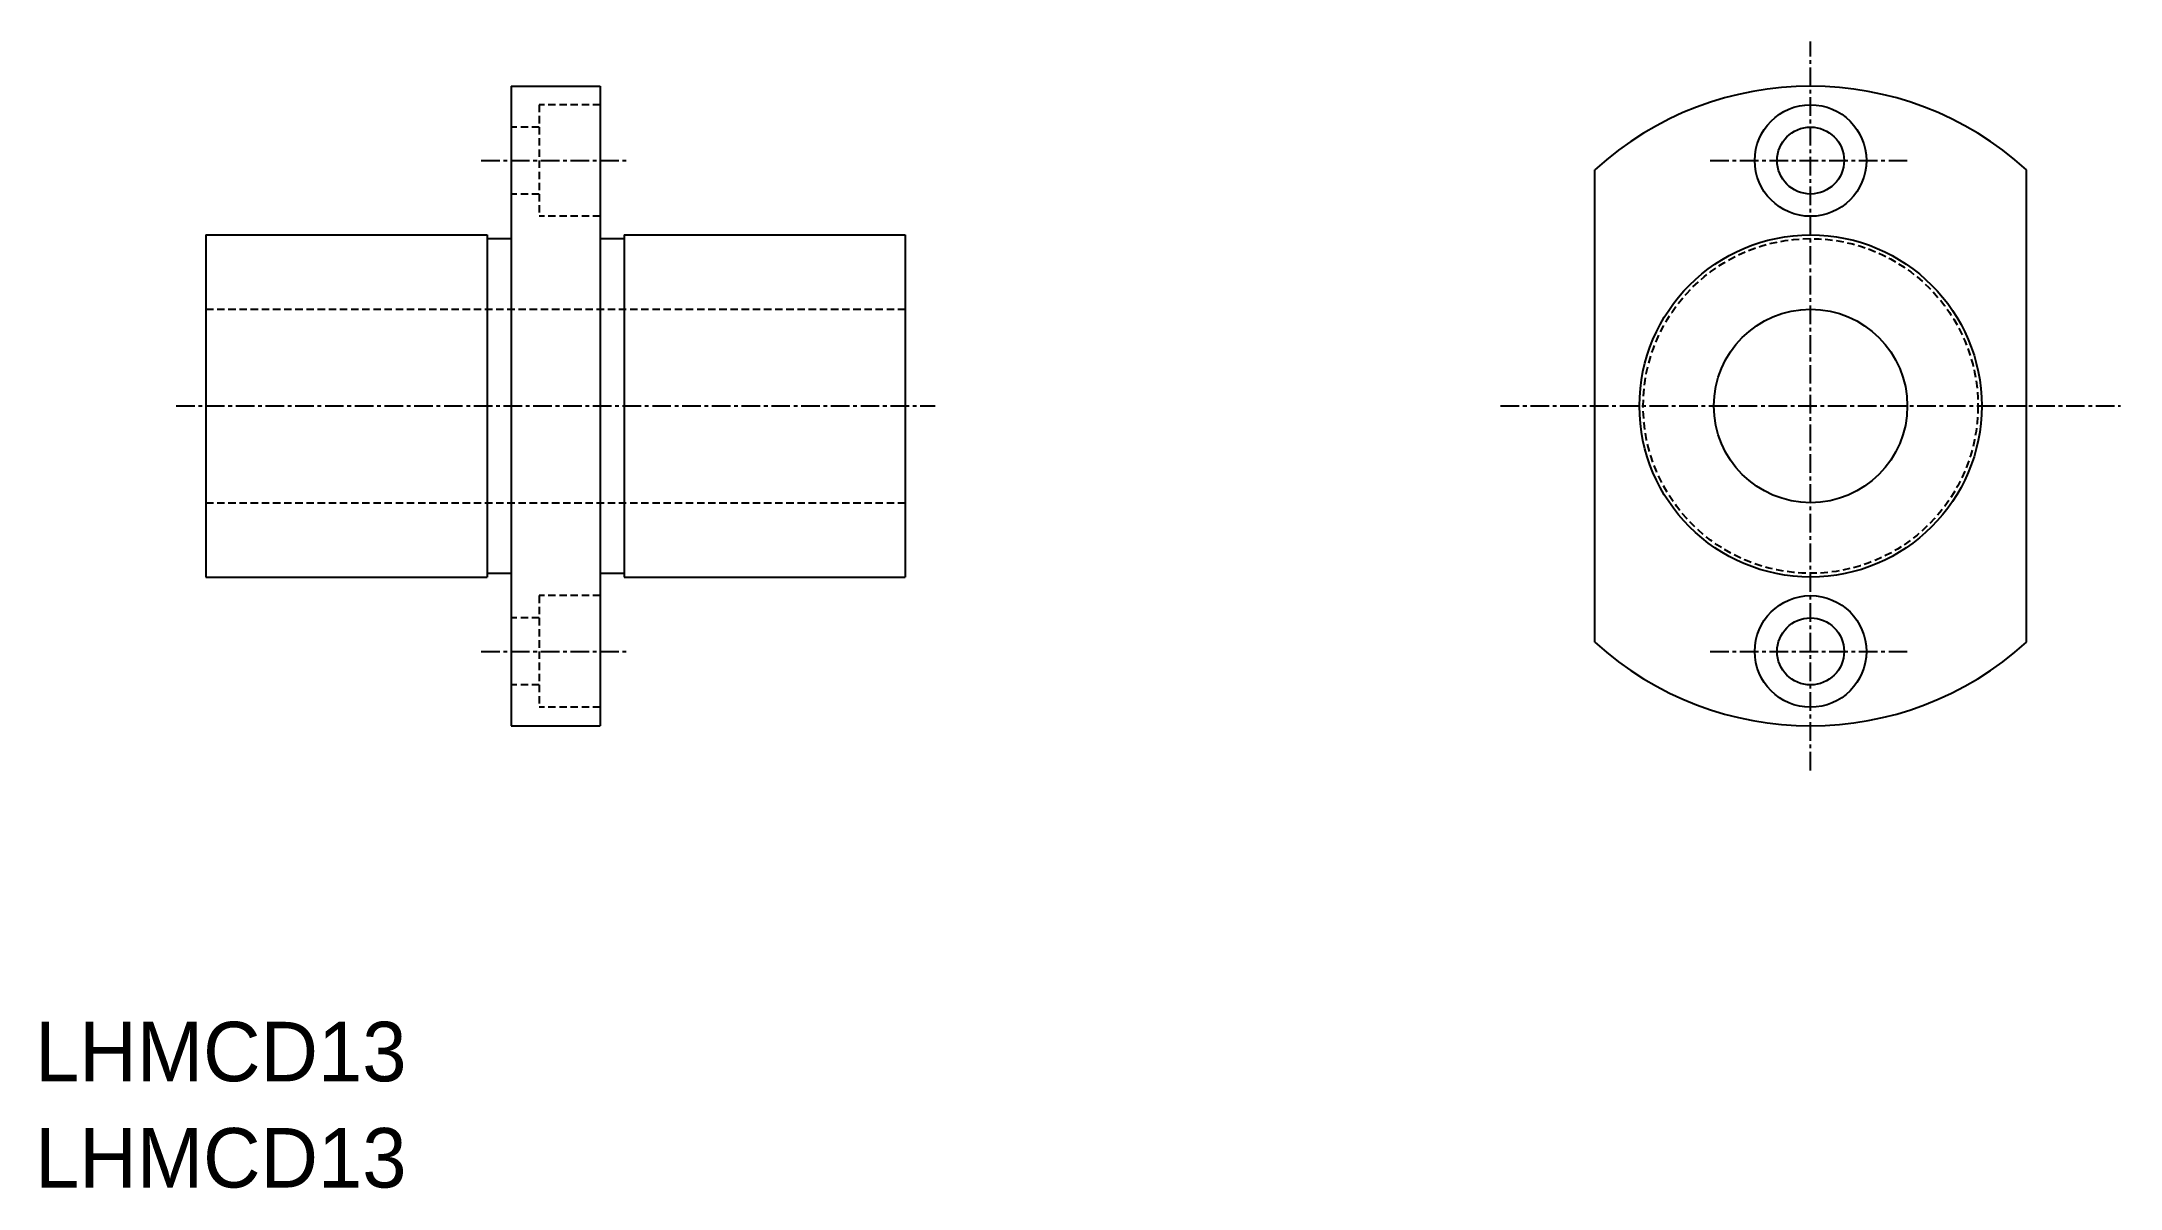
# Model space of a CAD drawing. Extents: x 213 to 352, y 131 to 208.
import ezdxf

# ---------------------------------------------------------------- set-up
doc = ezdxf.new("R2010")
doc.units = 0
doc.linetypes.add('CENTER', pattern=[2, 1.25, -0.25, 0.25, -0.25])
doc.linetypes.add('DASHED', pattern=[0.75, 0.5, -0.25])
doc.layers.get('0').update_dxf_attribs({"linetype": 'CONTINUOUS'})
doc.layers.add('CENTER', color=1, linetype='CENTER')

msp = doc.modelspace()

# ---------------------------------------------------------------- linework, layer by layer
at = {"color": 7, "linetype": 'CONTINUOUS'}
for p, q in [((244.31, 205.41), (250.31, 205.41)), ((244.31, 205.41), (244.31, 162.41)), ((250.31, 205.41), (250.31, 162.41)), ((317.15, 168.03), (317.15, 199.78)), ((346.15, 168.03), (346.15, 199.78)), ((223.81, 195.41), (242.71, 195.41)), ((223.81, 195.41), (223.81, 172.41)), ((242.71, 195.41), (242.71, 172.41)), ((242.71, 195.16), (244.31, 195.16)), ((250.31, 195.16), (251.91, 195.16)), ((251.91, 195.41), (270.81, 195.41)), ((251.91, 195.41), (251.91, 172.41)), ((270.81, 195.41), (270.81, 172.41)), ((223.81, 172.41), (242.71, 172.41)), ((242.71, 172.66), (244.31, 172.66)), ((250.31, 172.66), (251.91, 172.66)), ((251.91, 172.41), (270.81, 172.41)), ((244.31, 162.41), (250.31, 162.41))]:
    msp.add_line(p, q, dxfattribs=at)
at = {"color": 3, "linetype": 'DASHED'}
for p, q in [((250.31, 204.16), (246.21, 204.16)), ((246.21, 204.16), (246.21, 196.66)), ((246.21, 202.66), (244.31, 202.66)), ((246.21, 198.16), (244.31, 198.16)), ((250.31, 196.66), (246.21, 196.66)), ((223.81, 190.41), (270.81, 190.41)), ((223.81, 177.41), (270.81, 177.41)), ((250.31, 171.16), (246.21, 171.16)), ((246.21, 171.16), (246.21, 163.66)), ((246.21, 169.66), (244.31, 169.66)), ((246.21, 165.16), (244.31, 165.16)), ((250.31, 163.66), (246.21, 163.66))]:
    msp.add_line(p, q, dxfattribs=at)
at = {"color": 7, "linetype": 'CONTINUOUS'}
for centre, radius in [((331.65, 200.41), 3.75), ((331.65, 200.41), 2.25), ((331.65, 183.91), 11.5), ((331.65, 183.91), 6.5), ((331.65, 167.41), 3.75), ((331.65, 167.41), 2.25)]:
    msp.add_circle(centre, radius, dxfattribs=at)
at = {"color": 3, "linetype": 'DASHED'}
msp.add_circle((331.65, 183.91), 11.25, dxfattribs=at)
at = {"color": 7, "linetype": 'CONTINUOUS'}
for start, end in [(47.591, 132.409), (227.591, 312.409)]:
    msp.add_arc((331.65, 183.91), 21.5, start, end, dxfattribs=at)
at = {"layer": 'CENTER', "color": 1, "linetype": 'CENTER'}
for p, q in [((331.65, 159.41), (331.65, 208.41)), ((242.31, 200.41), (252.31, 200.41)), ((324.9, 200.41), (338.4, 200.41)), ((221.81, 183.91), (272.81, 183.91)), ((310.82, 183.91), (352.47, 183.91)), ((242.31, 167.41), (252.31, 167.41)), ((324.9, 167.41), (338.4, 167.41))]:
    msp.add_line(p, q, dxfattribs=at)

# ---------------------------------------------------------------- texts
at = {"color": 7, "linetype": 'CONTINUOUS'}
for p in [(212.32, 138.51), (212.32, 131.37)]:
    msp.add_text('LHMCD13', height=4, dxfattribs=at).set_placement(p)

doc.saveas('drawing.dxf')
